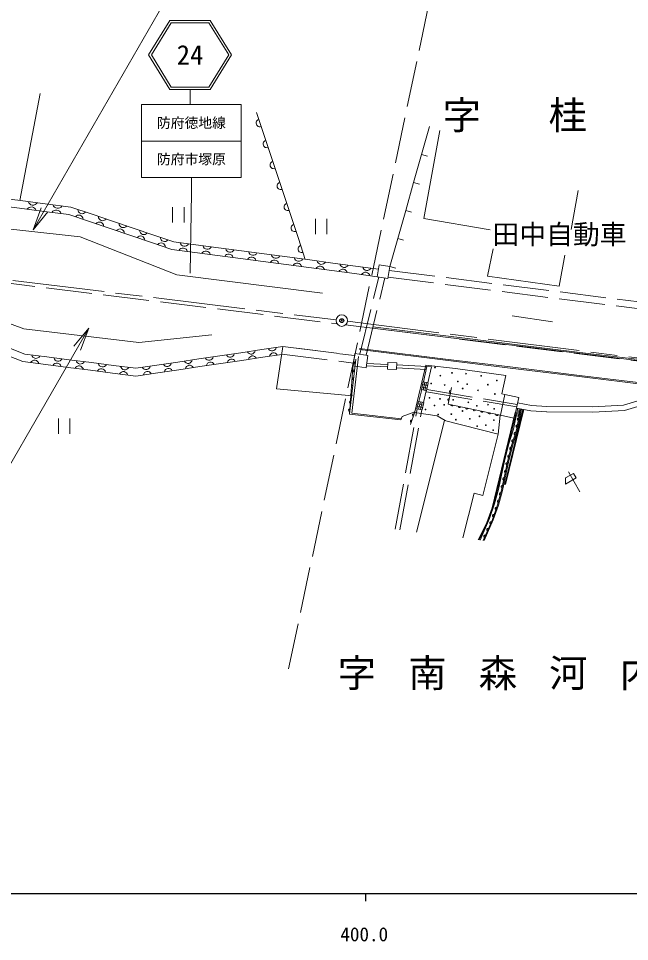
# Model space of a CAD drawing. Units: millimetres at full size, sheet at 1:1000; details may follow other scales. Extents: x 40000 to 122971101, y 20000 to 244977975.
# Drawn here: x 422716 to 502470, y 198715 to 319198 of the extents above; entities that cross this region are included whole.
import ezdxf
from ezdxf.enums import TextEntityAlignment as Align

# ---------------------------------------------------------------- set-up
doc = ezdxf.new("R2010")
doc.units = ezdxf.units.MM
doc.header["$LTSCALE"] = 1000
doc.header["$PDMODE"] = 32
doc.header["$PDSIZE"] = 500
doc.linetypes.add('CHAIN', pattern=[18.5, 12, -1.5, 3.5, -1.5])
doc.linetypes.add('DASHED', pattern=[7.5, 6, -1.5])
for name, color, linetype, lineweight in [('M-BGD', 7, 'Continuous', 13), ('M-BGD-EXST', 7, 'Continuous', 13), ('M-BMK', 2, 'CHAIN', 13), ('M-BMK-HTXT', 7, 'Continuous', 13), ('M-BMK-SRVR', 3, 'Continuous', 13), ('M-STR-STRC', 7, 'Continuous', 13), ('M-TTL-BAND', 7, 'Continuous', 25)]:
    doc.layers.add(name, color=color, linetype=linetype, lineweight=lineweight)
doc.layers.add('M-OTRS', color=6, linetype='Continuous')
doc.styles.add('ＭＳ ゴシック', font='')
doc.styles.get('ＭＳ ゴシック').set_extended_font_data('MS Gothic')

# ---------------------------------------------------------------- blocks, each defined once
blk = doc.blocks.new('open_arrow')
at = {"color": 0, "linetype": 'Continuous', "lineweight": -2}
blk.add_lwpolyline([(7.5, 1.25), (0, 0), (7.5, -1.25)], dxfattribs=at)

msp = doc.modelspace()

# ---------------------------------------------------------------- linework, layer by layer
at = {"layer": 'M-BGD', "linetype": 'DASHED'}
for p, q in [((457976, 234308), (478715, 332601)), ((366805, 291433), (464292, 279339)), ((471100, 286315), (506685, 281823)), ((467289, 275377), (469748, 285462)), ((468083, 275254), (470539, 285329)), ((470951, 285426), (506545, 280933)), ((457224, 276373), (466591, 275192)), ((457224, 276373), (466591, 275192)), ((459038, 276145), (464557, 275449)), ((457075, 275384), (466439, 274203)), ((468128, 273870), (470876, 273741)), ((468174, 274168), (470893, 274040)), ((472060, 273601), (475923, 273378)), ((472083, 274000), (476007, 273774)), ((475578, 271764), (476007, 273774)), ((476007, 273774), (476613, 273739)), ((476165, 271639), (476613, 273739)), ((474988, 269203), (475361, 270749)), ((475571, 269062), (475945, 270608)), ((475962, 270459), (487760, 268508)), ((476011, 270755), (487822, 268802)), ((471882, 252519), (474765, 268238)), ((472478, 252443), (475355, 268130)), ((487779, 267286), (487865, 268304)), ((487978, 267269), (488062, 268269))]:
    msp.add_line(p, q, dxfattribs=at)
at = {"layer": 'M-BGD'}
for p, q in [((422915, 295422), (425544, 309397)), ((453786, 306921), (454695, 304183)), ((475328, 301434), (476365, 305092)), ((454695, 304183), (455605, 301445)), ((455605, 301445), (456515, 298707)), ((474292, 297776), (475328, 301434)), ((476098, 301216), (475328, 301434)), ((456515, 298707), (457425, 295968)), ((473255, 294119), (474292, 297776)), ((475062, 297558), (474292, 297776)), ((494834, 291672), (495774, 296732)), ((419725, 295827), (422962, 295416)), ((422962, 295416), (426200, 295005)), ((457425, 295968), (458335, 293230)), ((419599, 294835), (422836, 294424)), ((422836, 294424), (426074, 294013)), ((426074, 294013), (429311, 293602)), ((426200, 295005), (429536, 294582)), ((432319, 293641), (429536, 294582)), ((472219, 290461), (473255, 294119)), ((474025, 293901), (473255, 294119)), ((429311, 293602), (431999, 292694)), ((432319, 293641), (435006, 292733)), ((458335, 293230), (459245, 290492)), ((431999, 292694), (434686, 291786)), ((434686, 291786), (437374, 290877)), ((435006, 292733), (437694, 291825)), ((437694, 291825), (440381, 290917)), ((437374, 290877), (440061, 289969)), ((440381, 290917), (442977, 290039)), ((459245, 290492), (460154, 287754)), ((471182, 286803), (472219, 290461)), ((472988, 290243), (472219, 290461)), ((440061, 289969), (442749, 289061)), ((445859, 289656), (442977, 290039)), ((445859, 289656), (448837, 289260)), ((448837, 289260), (451815, 288863)), ((442749, 289061), (445727, 288665)), ((445727, 288665), (448705, 288268)), ((448705, 288268), (451683, 287872)), ((451815, 288863), (454794, 288467)), ((454794, 288467), (457772, 288071)), ((457772, 288071), (460750, 287675)), ((451683, 287872), (454662, 287476)), ((454662, 287476), (457640, 287080)), ((457640, 287080), (460618, 286683)), ((460750, 287675), (463728, 287278)), ((463728, 287278), (466707, 286882)), ((466707, 286882), (469719, 286482)), ((469811, 287033), (469553, 285495)), ((471182, 286803), (469811, 287033)), ((470924, 285265), (471182, 286803)), ((471952, 286585), (471182, 286803)), ((460618, 286683), (463596, 286287)), ((463596, 286287), (466575, 285891)), ((466575, 285891), (469553, 285495)), ((469553, 285495), (470924, 285265)), ((487172, 280398), (492415, 279607)), ((420583, 276539), (423533, 275391)), ((451741, 275562), (454483, 275968)), ((454483, 275968), (457224, 276373)), ((457224, 276373), (456389, 270836)), ((420220, 275607), (423284, 274415)), ((423533, 275391), (426433, 275020)), ((426433, 275020), (429333, 274648)), ((443517, 274345), (446258, 274750)), ((446258, 274750), (449000, 275156)), ((449000, 275156), (451741, 275562)), ((451888, 274573), (454629, 274978)), ((454629, 274978), (457068, 275339)), ((465904, 267555), (466761, 274710)), ((466220, 267670), (467105, 275055)), ((466636, 275478), (466384, 273847)), ((468335, 275215), (466636, 275478)), ((468084, 273585), (468335, 275215)), ((426306, 274028), (423284, 274415)), ((426306, 274028), (429206, 273656)), ((429206, 273656), (432106, 273284)), ((429333, 274648), (432234, 274276)), ((432234, 274276), (435134, 273905)), ((435134, 273905), (438034, 273533)), ((438034, 273533), (440776, 273939)), ((440776, 273939), (443517, 274345)), ((443663, 273355), (446405, 273761)), ((446405, 273761), (449146, 274167)), ((449146, 274167), (451888, 274573)), ((465904, 267555), (466406, 274262)), ((466384, 273847), (468084, 273585)), ((470909, 274303), (470859, 273435)), ((472097, 274235), (470909, 274303)), ((472047, 273366), (472097, 274235)), ((475905, 273966), (474444, 267836)), ((479771, 273498), (475905, 273966)), ((486317, 272609), (479771, 273498)), ((432106, 273284), (435007, 272913)), ((435007, 272913), (438044, 272524)), ((440922, 272950), (438044, 272524)), ((440922, 272950), (443663, 273355)), ((470859, 273435), (472047, 273366)), ((485812, 270193), (486317, 272609)), ((475319, 270750), (475538, 271773)), ((476060, 270948), (475392, 271091)), ((476132, 271289), (475465, 271432)), ((475538, 271773), (476205, 271630)), ((475760, 271726), (475542, 270702)), ((475983, 271678), (475764, 270655)), ((476205, 271630), (475987, 270607)), ((456389, 270836), (466296, 269960)), ((475987, 270607), (475319, 270750)), ((479229, 271041), (478810, 268871)), ((486207, 270097), (485632, 267398)), ((485812, 270193), (486207, 270097)), ((488016, 269712), (486207, 270097)), ((474721, 268263), (474940, 269211)), ((475545, 268738), (474867, 268895)), ((474940, 269211), (475619, 269054)), ((475166, 269159), (474947, 268210)), ((475392, 269107), (475173, 268158)), ((475619, 269054), (475399, 268106)), ((485632, 267398), (478810, 268871)), ((488016, 269712), (487600, 267757)), ((472636, 266797), (465904, 267555)), ((472653, 266946), (466220, 267670)), ((474444, 267836), (472815, 267235)), ((474444, 267836), (473870, 266186)), ((477352, 267331), (474416, 267757)), ((475399, 268106), (474721, 268263)), ((475472, 268422), (474794, 268579)), ((488560, 268179), (486187, 258377)), ((488658, 268162), (486284, 258354)), ((487537, 267784), (487654, 267756)), ((472815, 267235), (472636, 266797)), ((474682, 252162), (478339, 266742)), ((477352, 267331), (478393, 266729)), ((485332, 264949), (478339, 266742)), ((485586, 267407), (485332, 264949)), ((485632, 267398), (487361, 267029)), ((487305, 266825), (487421, 266797)), ((487656, 267321), (488049, 267244)), ((487073, 265866), (487189, 265838)), ((485332, 264949), (483325, 256945)), ((486608, 263948), (486725, 263920)), ((486841, 264907), (486957, 264879)), ((486376, 262989), (486493, 262961)), ((486144, 262030), (486261, 262002)), ((485912, 261071), (486028, 261043)), ((485447, 259153), (485564, 259125)), ((485680, 260112), (485796, 260084)), ((485215, 258194), (485332, 258166)), ((480717, 251397), (482181, 257232)), ((482181, 257232), (483325, 256945)), ((484983, 257235), (485100, 257207)), ((484751, 256276), (484868, 256248)), ((484176, 254369), (484289, 254328)), ((484522, 255330), (484635, 255289)), ((483835, 253421), (483943, 253368)), ((483053, 251823), (483161, 251770)), ((483444, 252622), (483552, 252569))]:
    msp.add_line(p, q, dxfattribs=at)
for points in [[(477712, 304565), (475613, 293067), (484292, 291594)], [(398086, 291351), (404200, 290355), (415354, 292403), (430773, 290675), (443378, 285749), (462380, 283349)], [(484668, 289150), (483931, 285563), (493299, 284247), (494020, 288320)], [(413269, 282449), (423422, 278679), (438413, 276913), (447940, 277924)], [(482731, 251143), (483836, 253401), (484524, 255310), (487541, 267771)], [(487658, 267743), (484639, 255276), (483947, 253355), (482857, 251127)], [(483386, 251060), (484575, 253802), (485236, 255709), (485763, 257618), (486592, 261540), (487116, 263579), (487710, 265497), (488241, 268237)], [(483510, 251045), (484687, 253758), (485350, 255674), (485879, 257590), (486709, 261512), (487232, 263547), (487827, 265468), (488360, 268215)], [(482973, 251113), (484202, 253947), (484854, 255828), (485374, 257713), (486203, 261631), (486731, 263688), (487322, 265595), (487656, 267321)]]:
    msp.add_lwpolyline(points, dxfattribs=at)
at = {"layer": 'M-BGD', "linetype": 'DASHED'}
for points in [[(465407, 279201), (537303, 270282), (569379, 267255)], [(505500, 269884), (501678, 268726), (497675, 268509), (491674, 268562), (489667, 268692), (487868, 269015)], [(505747, 269227), (501800, 268031), (497691, 267809), (491648, 267862), (489582, 267996), (487722, 268330)]]:
    msp.add_lwpolyline(points, dxfattribs=at)
at = {"layer": 'M-BGD'}
for centre in [(477081, 273643), (477773, 272569), (479298, 272931), (481134, 272841), (483097, 272545), (476576, 271553), (478341, 271348), (480047, 271821), (481265, 271461), (483972, 271405), (485141, 271941), (480686, 270893), (482685, 270654), (484895, 270187), (476368, 269679), (477012, 268683), (477730, 269549), (478267, 268766), (479446, 269422), (481425, 269100), (482529, 268634), (484004, 268787), (475843, 268147), (477495, 267519), (479206, 267552), (480660, 267962), (484801, 268241), (479791, 266826), (481616, 266927), (482886, 267267), (484773, 266759), (482585, 265985), (483728, 266120), (484672, 265473)]:
    msp.add_circle(centre, 50, dxfattribs=at)
for centre, radius, start, end in [((454223, 305546), 481, 106.14945, 290.61157), ((455132, 302808), 481, 106.14925, 290.61214), ((456042, 300070), 481, 106.14945, 290.61157), ((456952, 297332), 481, 106.14925, 290.61214), ((424606, 295511), 677, 199.17817, 326.35399), ((424403, 293918), 679, 19.4523, 146.07987), ((427641, 293507), 679, 19.4523, 146.07987), ((427843, 295101), 677, 199.17817, 326.35399), ((431022, 294272), 558, 180.3421, 322.309), ((457862, 294593), 481, 106.14945, 290.61157), ((430585, 292977), 559, 0.63146, 142.01965), ((433710, 293363), 558, 180.34257, 322.30854), ((433272, 292069), 559, 0.63146, 142.01965), ((435960, 291160), 559, 0.63235, 142.0191), ((436397, 292455), 558, 180.34257, 322.30854), ((458772, 291855), 481, 106.14925, 290.61214), ((438647, 290252), 559, 0.63159, 142.02055), ((439085, 291547), 558, 180.3421, 322.309), ((441772, 290638), 558, 180.3421, 322.309), ((441335, 289344), 559, 0.63055, 142.02055), ((444195, 288636), 604, 14.80212, 150.04141), ((444387, 290080), 603, 194.51944, 330.3251), ((447365, 289684), 603, 194.51969, 330.32383), ((459682, 289117), 481, 106.14836, 290.61265), ((447173, 288240), 604, 14.80212, 150.04141), ((450152, 287844), 604, 14.80212, 150.04141), ((450344, 289288), 603, 194.51969, 330.32383), ((453130, 287448), 604, 14.80071, 150.04281), ((453322, 288892), 603, 194.51829, 330.32523), ((456300, 288495), 603, 194.51829, 330.32523), ((456108, 287051), 604, 14.80071, 150.04281), ((459086, 286655), 604, 14.80212, 150.04141), ((459279, 288099), 603, 194.51829, 330.32523), ((462065, 286259), 604, 14.80212, 150.04141), ((462257, 287703), 603, 194.51944, 330.3251), ((465235, 287307), 603, 194.51969, 330.32383), ((468213, 286911), 603, 194.51969, 330.32383), ((465043, 285863), 604, 14.80212, 150.04141), ((468021, 285467), 604, 14.80212, 150.04141), ((455818, 276335), 542, 206.45637, 350.38286), ((424997, 275413), 582, 193.63153, 331.76499), ((427898, 275041), 582, 193.63153, 331.76499), ((447593, 275117), 542, 206.45612, 350.38217), ((450335, 275523), 542, 206.45612, 350.38217), ((450530, 274205), 541, 26.16495, 170.67334), ((453076, 275929), 542, 206.45646, 350.38167), ((453271, 274611), 541, 26.16495, 170.67334), ((456013, 275016), 541, 26.16495, 170.67334), ((424818, 274012), 581, 13.34487, 152.05166), ((427718, 273640), 581, 13.34505, 152.05148), ((430618, 273269), 581, 13.34576, 152.04985), ((430798, 274670), 582, 193.63101, 331.7646), ((433698, 274298), 582, 193.63083, 331.76478), ((436598, 273927), 582, 193.63036, 331.76511), ((439369, 273900), 542, 206.45637, 350.38286), ((442110, 274306), 542, 206.45591, 350.38238), ((442305, 272988), 541, 26.16495, 170.67334), ((444852, 274712), 542, 206.45612, 350.38217), ((445047, 273393), 541, 26.16684, 170.67238), ((447788, 273799), 541, 26.16693, 170.67119), ((466719, 274209), 173, 90.84592, 255.48911), ((433519, 272897), 581, 13.34576, 152.04985), ((436419, 272525), 581, 13.34512, 152.05036), ((439564, 272582), 541, 26.16495, 170.67334), ((466474, 272165), 173, 90.84769, 255.48996), ((466596, 273187), 173, 90.84769, 255.48996), ((466351, 271143), 173, 90.84419, 255.4914), ((466229, 270121), 173, 90.84769, 255.48996), ((479158, 270505), 188, 90.74567, 247.36354), ((466107, 269099), 173, 90.84535, 255.49231), ((478948, 269419), 188, 90.74567, 247.36354), ((479297, 268795), 167, 173.67089, 341.96546), ((465984, 268076), 173, 90.84592, 255.48911), ((474292, 267438), 146, 69.12996, 252.54574), ((480271, 268585), 167, 173.67089, 341.96546), ((481246, 268375), 167, 173.66977, 341.9642), ((482220, 268164), 167, 173.67207, 341.96178), ((483195, 267954), 167, 173.67351, 341.96284), ((484169, 267743), 167, 173.67089, 341.96546), ((485144, 267533), 167, 173.66945, 341.9644), ((488154, 267792), 155, 80.90417, 257.14417), ((474005, 266613), 146, 69.12996, 252.54574), ((487977, 266879), 155, 80.90807, 257.14277), ((487575, 265026), 168, 79.04953, 246.55054), ((487800, 265966), 155, 80.90525, 257.14559), ((487278, 264067), 168, 79.04953, 246.55054), ((487008, 263076), 178, 84.54637, 246.62788), ((486746, 262056), 178, 84.54637, 246.62788), ((486295, 260079), 168, 84.19426, 251.91119), ((486502, 261059), 168, 84.19426, 251.91119), ((486087, 259098), 168, 84.19426, 251.91119), ((485880, 258118), 168, 84.19426, 251.91119), ((485642, 257150), 166, 80.03007, 249.11115), ((485379, 256196), 166, 80.03007, 249.11115), ((484754, 254285), 169, 77.45453, 244.32078), ((485085, 255239), 169, 77.45453, 244.32078), ((484389, 253366), 162, 70.7862, 242.34125), ((484004, 252477), 162, 70.79151, 242.33594), ((483618, 251588), 162, 70.7862, 242.34125)]:
    msp.add_arc(centre, radius, start, end, dxfattribs=at)
at = {"layer": 'M-BGD-EXST'}
for p, q in [((442838, 294577), (442838, 292577)), ((444338, 294577), (444338, 292577)), ((461472, 293038), (461472, 291038)), ((462972, 293038), (462972, 291038)), ((427933, 266974), (427933, 264974)), ((429433, 266974), (429433, 264974)), ((495171, 259825), (494124, 259220)), ((494124, 258420), (495517, 259224)), ((494124, 259219), (494124, 258420)), ((494489, 260008), (495988, 257410)), ((495171, 259825), (495517, 259224))]:
    msp.add_line(p, q, dxfattribs=at)
at = {"layer": 'M-BMK'}
for p, q in [((366900, 291717), (464166, 279854)), ((465655, 279669), (555403, 268328))]:
    msp.add_line(p, q, dxfattribs=at)
at = {"layer": 'M-BMK-HTXT'}
for points in [[(424623, 291611), (441604, 321024), (462224, 321024)], [(431891, 278764), (414519, 248674), (392599, 248674)]]:
    msp.add_lwpolyline(points, dxfattribs=at)
at = {"layer": 'M-BMK-SRVR'}
msp.add_circle((464911, 279763), 750, dxfattribs=at)
at = {"layer": 'M-OTRS'}
msp.add_point((464911, 279763), dxfattribs=at)
at = {"layer": 'M-STR-STRC'}
for p, q in [((442472, 318943), (439708, 314443)), ((442640, 318643), (440061, 314443)), ((442472, 318943), (447745, 318943)), ((442640, 318643), (447577, 318643)), ((450156, 314443), (447577, 318643)), ((450508, 314443), (447745, 318943)), ((439708, 314443), (442472, 309943)), ((440061, 314443), (442640, 310243)), ((447577, 310243), (450156, 314443)), ((447745, 309943), (450508, 314443)), ((442472, 309943), (447745, 309943)), ((442640, 310243), (447577, 310243)), ((445108, 309943), (445108, 307943)), ((438788, 307949), (438788, 298449)), ((438788, 307949), (451788, 307949)), ((451788, 307949), (451788, 298449)), ((451788, 303199), (438788, 303199)), ((438788, 303199), (451788, 303199)), ((451788, 298449), (438788, 298449)), ((445288, 298449), (445288, 296449)), ((445288, 296449), (445138, 285933))]:
    msp.add_line(p, q, dxfattribs=at)
for points in [[(506387, 274225), (497410, 275291), (488539, 276376), (480599, 277357), (473134, 278266), (468943, 278781)], [(506405, 274374), (497428, 275439), (488557, 276525), (480617, 277506), (473153, 278415), (468978, 278927)], [(505077, 271349), (495905, 272466), (486894, 273567), (478433, 274597), (468661, 275809), (467216, 275987)], [(505095, 271497), (495923, 272615), (486912, 273716), (478452, 274746), (468680, 275958), (467234, 276136)]]:
    msp.add_lwpolyline(points, dxfattribs=at)
at = {"layer": 'M-TTL-BAND'}
for p, q in [((40000, 205000), (579000, 205000)), ((468000, 205000), (468000, 204000))]:
    msp.add_line(p, q, dxfattribs=at)

# ---------------------------------------------------------------- block references
at = {"layer": 'M-BMK-HTXT', "xscale": 400, "yscale": 400}
for p, rotation in [((424623, 291611), 60), ((431891, 278764), 240)]:
    msp.add_blockref('open_arrow', p, dxfattribs=dict(at, rotation=rotation))

# ---------------------------------------------------------------- texts
at = {"layer": 'M-BMK-HTXT', "style": 'ＭＳ ゴシック'}
msp.add_text('田中自動車', height=2566, dxfattribs=at).set_placement((484579, 288962), align=Align.BOTTOM_LEFT)
at = {"layer": 'M-BMK-HTXT', "char_height": 3666, "attachment_point": 7, "style": 'ＭＳ ゴシック'}
for s, insert in [('\\T2.77;字桂川', (478072, 304285)), ('\\T1.84;字南森河内', (464383, 231514))]:
    msp.add_mtext(s, dxfattribs=dict(at, insert=insert))
at = {"layer": 'M-STR-STRC', "style": 'ＭＳ ゴシック'}
for s, height, p in [('24', 2566, (445108, 314443)), ('防府徳地線', 1320, (445288, 305574)), ('防府市塚原', 1320, (445288, 300824))]:
    msp.add_text(s, height=height, dxfattribs=at).set_placement(p, align=Align.MIDDLE_CENTER)
at = {"layer": 'M-TTL-BAND', "style": 'ＭＳ ゴシック'}
msp.add_text('400.0', height=1833, dxfattribs=at).set_placement((467844, 198195), align=Align.BOTTOM_CENTER)

doc.saveas('drawing.dxf')
